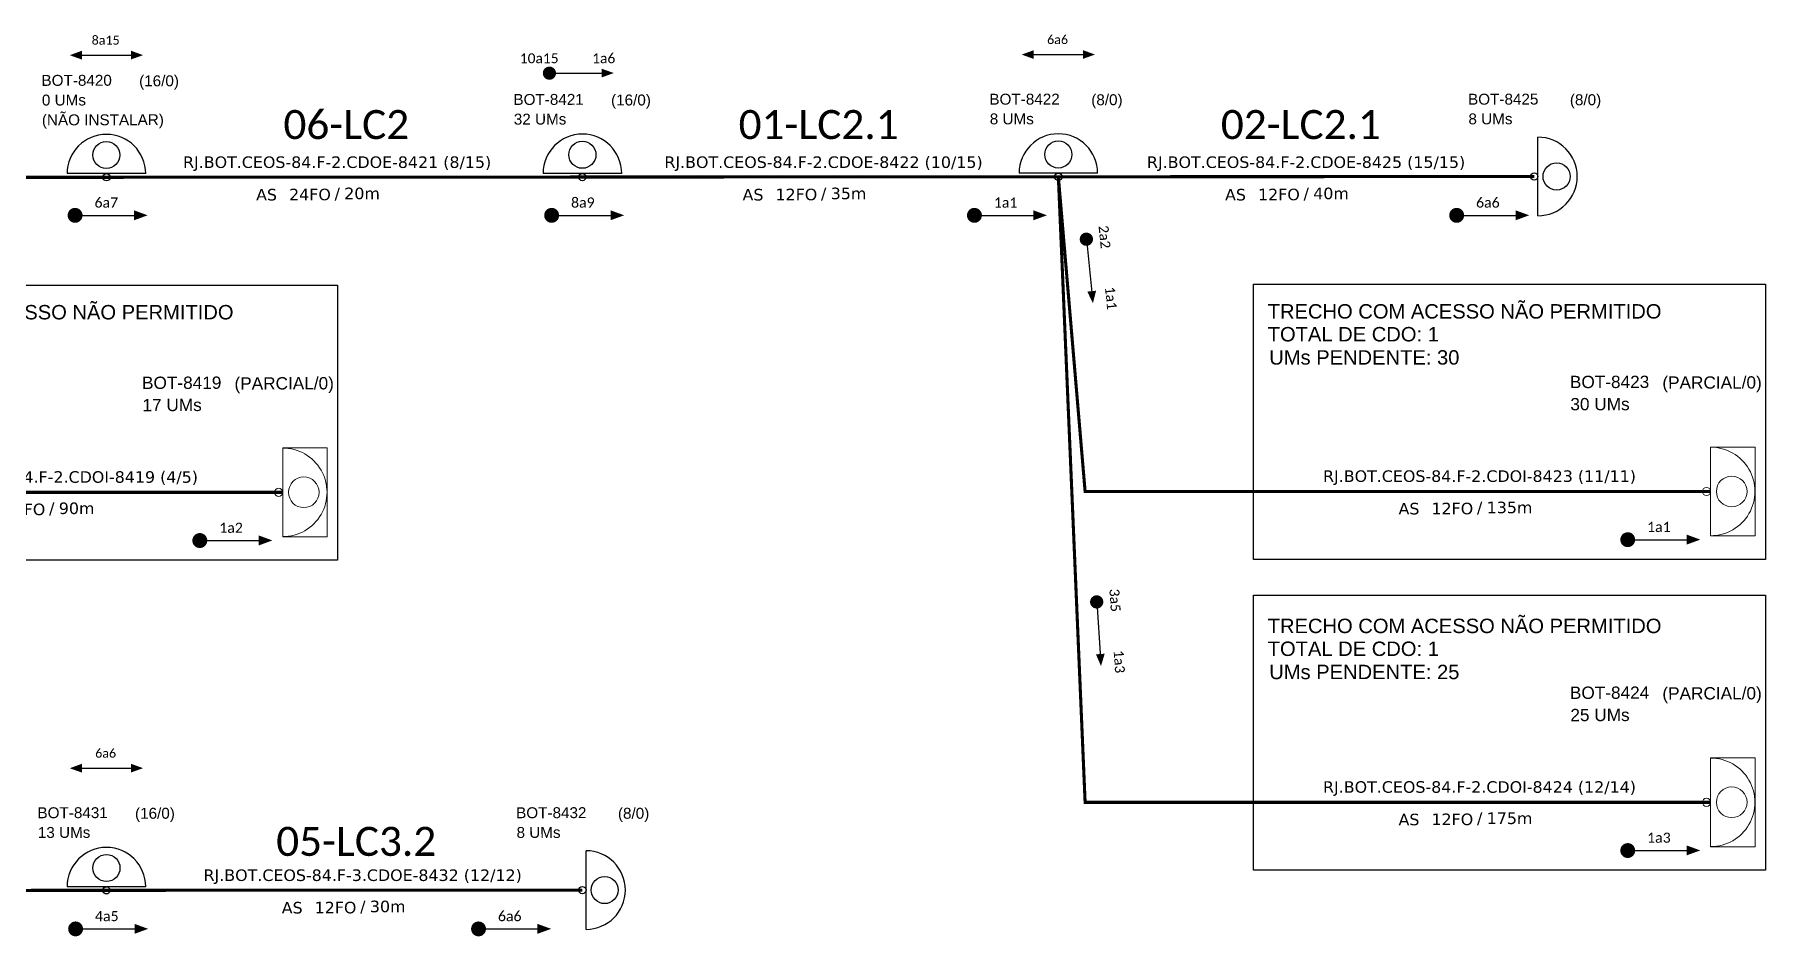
# Model space of a CAD drawing. Extents: x -11505 to -10818, y 2419 to 3408.
# Drawn here: x -11144.7 to -10882.7, y 2609.4 to 2745.9 of the extents above; entities that cross this region are included whole.
import ezdxf
from ezdxf.enums import TextEntityAlignment as Align

# ---------------------------------------------------------------- set-up
doc = ezdxf.new("R2010")
doc.units = ezdxf.units.DM
doc.header["$MEASUREMENT"] = 0
for name, color, linetype, lineweight in [("20.0-LEGENDA DOS CDO'S", 1, 'Continuous', 0), ('20.2-CDO_POSTE', 1, 'Continuous', 5), ('40.1-ETIQUETAS', 1, 'Continuous', 20)]:
    doc.layers.add(name, color=color, linetype=linetype, lineweight=lineweight)
for name, color, linetype in [('CAP a instalar', 1, 'Continuous'), ('label_cabos', 7, 'Continuous'), ('SETA', 7, 'Continuous'), ('UNIFILAR', 7, 'Continuous')]:
    doc.layers.add(name, color=color, linetype=linetype)
doc.styles.add('ARIAL', font='arial.ttf')
doc.styles.add('siredit', font='verdana.ttf')
doc.styles.get("Standard").update_dxf_attribs({"font": 'arial.ttf'})
doc.linetypes.add('FENCELINE1', pattern='A,0.25,-0.1,[133,ltypeshp.shx,S=0.1,R=0,X=-0.1,Y=0],-0.1,1', length=1.45)

# ---------------------------------------------------------------- blocks, each defined once
blk = doc.blocks.new('CDOE POSTE_')
at = {"color": 1}
blk.add_line((12.92, -5.49), (-2.38, -5.49), dxfattribs=at)
for centre, radius in [((5.27, -1.86), 2.64), ((5.27, -6.2), 0.708)]:
    blk.add_circle(centre, radius, dxfattribs=at)
blk.add_arc((5.27, -5.49), 7.65, 0, 180, dxfattribs=at)
blk = doc.blocks.new('CDOE-TEXTO PADRÃO')
at = {"layer": "20.0-LEGENDA DOS CDO'S", "color": 0, "style": 'ARIAL'}
for tag, p in [('CDO_N', (0.49, 7.39)), ('CORDOALHA', (0.5, 4.33)), ('SAP', (0.51, 1.67)), ('SPLITER_1', (0.59, -0.91)), ('SPLITER_2', (0.6, -3.55)), ('(XX-XX_F)S', (0.54, -8.29)), ('(XX-XX_L)S', (0.55, -10.83)), ('UMS', (0.55, -13.15))]:
    blk.add_attdef(tag, p, '', height=1.7, rotation=0.118, dxfattribs=at)
blk.add_attdef('FIBRAS_UTILIZADAS', text='', height=1.7, rotation=0.118, dxfattribs=at).set_placement((19.77, 7.43), align=Align.CENTER)
blk = doc.blocks.new('ETIQUETA_RS5F')
at = {"layer": '40.1-ETIQUETAS', "color": 0, "style": 'siredit'}
blk.add_text('/', height=1.5, dxfattribs=at).set_placement((1.55, -1.95), align=Align.MIDDLE_RIGHT)
for tag, p in [('ETIQUETA_R_PRIMARIA', (1.18, 4.1)), ('ETIQUETA_R_SECUNDARIA', (1.18, 2.1)), ('F_ATIVAS/F_MORTAS', (1.11, -4.24))]:
    blk.add_attdef(tag, text='', height=1.5, dxfattribs=at).set_placement(p, align=Align.MIDDLE_CENTER)
for tag, p in [('TIPO_CABO', (-6.62, -2.12)), ('CAP_CABO', (0.37, -2.09))]:
    blk.add_attdef(tag, text='', height=1.5, dxfattribs=at).set_placement(p, align=Align.MIDDLE_RIGHT)
blk.add_attdef('METROS', text='', height=1.5, dxfattribs=at).set_placement((2.11, -1.95), align=Align.MIDDLE_LEFT)
for tag, p in [('FUSÃO_1', (0.82, -8.39)), ('FUSÃO_2', (0.82, -10.6)), ('FUSÃO_3', (0.82, -12.93)), ('FUSÃO_4', (0.82, -15.14)), ('FUSÃO_5', (0.82, -17.16))]:
    blk.add_attdef(tag, text='', height=1.5, dxfattribs=at).set_placement(p, align=Align.CENTER)
blk = doc.blocks.new('SAN')
at = {"layer": 'SETA'}
blk.add_lwpolyline([(-2.58, 0), (6.02, 0)], dxfattribs=at)
for points in [[(-2.1, -0.66), (-3.93, 0), (-2.1, 0.67)], [(5.33, 0.68), (7.16, 0.01), (5.33, -0.65)]]:
    blk.add_solid(points, dxfattribs=at)

msp = doc.modelspace()

# ---------------------------------------------------------------- linework, layer by layer
at = {"color": 8}
msp.add_line((-11127.88, 2724.86), (-11139.77, 2724.86), dxfattribs=at)
for points, const_width in [([(-11067.26, 2740.07, 1), (-11066.26, 2740.07, 1)], 1), ([(-11139.13, 2718.55, 1), (-11138, 2718.55, 1)], 1.13), ([(-11066.99, 2718.55, 1), (-11065.86, 2718.55, 1)], 1.13), ([(-11002.99, 2718.55, 1), (-11001.86, 2718.55, 1)], 1.13), ([(-10929.99, 2718.55, 1), (-10928.86, 2718.55, 1)], 1.13), ([(-10985.53, 2715.44, 1), (-10985.43, 2714.44, 1)], 1), ([(-11120.25, 2669.33, 1), (-11119.12, 2669.33, 1)], 1.13), ([(-10904.09, 2669.46, 1), (-10902.97, 2669.46, 1)], 1.13), ([(-10983.95, 2660.54, 1), (-10983.88, 2659.54, 1)], 1), ([(-10904.09, 2622.41, 1), (-10902.97, 2622.41, 1)], 1.13), ([(-11139.05, 2610.55, 1), (-11137.93, 2610.55, 1)], 1.13), ([(-11078.05, 2610.55, 1), (-11076.93, 2610.55, 1)], 1.13)]:
    msp.add_lwpolyline(points, format="xyb", close=True, dxfattribs=dict(const_width=const_width))
at = {"color": 3}
for points in [[(-11176.31, 2708), (-11098.84, 2708), (-11098.84, 2666.35), (-11176.31, 2666.35)], [(-10960.16, 2708.12), (-10882.69, 2708.12), (-10882.69, 2666.48), (-10960.16, 2666.48)], [(-10960.16, 2661.08), (-10882.69, 2661.08), (-10882.69, 2619.43), (-10960.16, 2619.43)]]:
    msp.add_lwpolyline(points, close=True, dxfattribs=at)
at = {"color": 8}
for centre, radius in [((-11133.83, 2727.68), 2.05), ((-11133.82, 2724.31), 0.551)]:
    msp.add_circle(centre, radius, dxfattribs=at)
msp.add_arc((-11133.83, 2724.86), 5.95, 0, 180, dxfattribs=at)
at = {"layer": '40.1-ETIQUETAS', "color": 8}
for p, q in [((-11107.13, 2669.92), (-11107.13, 2683.34)), ((-10890.98, 2670.05), (-10890.98, 2683.47)), ((-10890.98, 2623), (-10890.98, 2636.42))]:
    msp.add_line(p, q, dxfattribs=at)
for points in [[(-11107.13, 2683.34), (-11100.41, 2683.34), (-11100.41, 2669.89), (-11107.13, 2669.89)], [(-10890.98, 2683.47), (-10884.26, 2683.47), (-10884.26, 2670.02), (-10890.98, 2670.02)], [(-10890.98, 2636.42), (-10884.26, 2636.42), (-10884.26, 2622.97), (-10890.98, 2622.97)]]:
    msp.add_lwpolyline(points, close=True, dxfattribs=at)
for centre, major_axis, start_param, end_param in [((-11107.13, 2676.63), (-4.74, 4.74), 2.356194, 5.497787), ((-10890.98, 2676.76), (-4.74, 4.74), 2.356194, 5.497787), ((-11103.94, 2676.63), (1.64, 1.64), 3.926991, 10.210176), ((-10887.79, 2676.76), (1.64, 1.64), 3.926991, 10.210176), ((-11107.75, 2676.63), (-0.439, 0.439), 2.356194490191767, 8.639379797371353), ((-10891.6, 2676.75), (-0.439, 0.439), 2.356194490191767, 8.639379797371353), ((-10890.98, 2629.71), (-4.74, 4.74), 2.356194, 5.497787), ((-10887.79, 2629.71), (1.64, 1.64), 3.926991, 10.210176), ((-10891.6, 2629.71), (-0.439, 0.439), 2.356194490191767, 8.639379797371353)]:
    msp.add_ellipse(centre, major_axis=major_axis, ratio=1, start_param=start_param, end_param=end_param, dxfattribs=at)
at = {"layer": 'CAP a instalar', "linetype": 'FENCELINE1', "ltscale": 7, "const_width": 0.467}
for points in [[(-11205.87, 2724.26), (-11133.82, 2724.31)], [(-11133.82, 2724.31), (-11061.77, 2724.35)], [(-11061.77, 2724.35), (-10989.72, 2724.39)], [(-10989.72, 2724.39), (-10917.67, 2724.43)], [(-11205.87, 2616.34), (-11133.82, 2616.39)], [(-11133.82, 2616.39), (-11061.77, 2616.43)]]:
    msp.add_lwpolyline(points, dxfattribs=at)
at = {"layer": 'CAP a instalar', "color": 8, "linetype": 'FENCELINE1', "ltscale": 7, "const_width": 0.467}
for points in [[(-11205.87, 2724.26), (-11201.82, 2676.63), (-11107.13, 2676.63)], [(-10989.72, 2724.39), (-10985.67, 2676.75), (-10890.98, 2676.75)], [(-10989.72, 2724.39), (-10985.67, 2629.71), (-10890.98, 2629.71)]]:
    msp.add_lwpolyline(points, dxfattribs=at)
at = {"layer": 'SETA'}
for points in [[(-11066.76, 2740.07), (-11058.17, 2740.07)], [(-11138.56, 2718.55), (-11128.87, 2718.55)], [(-11066.42, 2718.55), (-11056.73, 2718.55)], [(-11002.42, 2718.55), (-10992.73, 2718.55)], [(-10929.42, 2718.55), (-10919.73, 2718.55)], [(-10985.48, 2714.94), (-10984.62, 2706.39)], [(-11119.68, 2669.33), (-11109.98, 2669.33)], [(-10903.53, 2669.46), (-10893.83, 2669.46)], [(-10983.91, 2660.04), (-10983.35, 2651.47)], [(-10903.53, 2622.41), (-10893.83, 2622.41)], [(-11138.49, 2610.55), (-11128.79, 2610.55)], [(-11077.49, 2610.55), (-11067.79, 2610.55)]]:
    msp.add_lwpolyline(points, dxfattribs=at)
for points in [[(-11058.86, 2740.75), (-11057.02, 2740.09), (-11058.86, 2739.42)], [(-11129.64, 2719.31), (-11127.58, 2718.56), (-11129.64, 2717.81)], [(-11057.5, 2719.31), (-11055.44, 2718.56), (-11057.5, 2717.81)], [(-10993.5, 2719.31), (-10991.44, 2718.56), (-10993.5, 2717.81)], [(-10920.5, 2719.31), (-10918.44, 2718.56), (-10920.5, 2717.81)], [(-10984.01, 2707.14), (-10984.49, 2705.25), (-10985.34, 2707.01)], [(-11110.76, 2670.1), (-11108.7, 2669.35), (-11110.76, 2668.59)], [(-10894.61, 2670.23), (-10892.54, 2669.47), (-10894.61, 2668.72)], [(-10982.71, 2652.2), (-10983.26, 2650.33), (-10984.04, 2652.11)], [(-10894.61, 2623.18), (-10892.54, 2622.43), (-10894.61, 2621.68)], [(-11129.57, 2611.31), (-11127.5, 2610.56), (-11129.57, 2609.81)], [(-11068.57, 2611.31), (-11066.5, 2610.56), (-11068.57, 2609.81)]]:
    msp.add_solid(points, dxfattribs=at)

# ---------------------------------------------------------------- block references
at = {"layer": '20.2-CDO_POSTE', "color": 8}
ref = msp.add_blockref('CDOE-TEXTO PADRÃO', (-11136.56, 2727.09), dxfattribs=dict(at, xscale=0.972000002861023, yscale=0.972000002861023, zscale=0.9719999999999998))
ref.add_attrib('CDO_N', 'BOT-8420', (-11143.65, 2738.15), dxfattribs={"layer": "20.0-LEGENDA DOS CDO'S", "color": 0, "height": 1.652, "rotation": 0.118, "style": 'ARIAL'})
ref.add_attrib('CORDOALHA', '0 UMs', (-11143.59, 2735.17), dxfattribs={"layer": "20.0-LEGENDA DOS CDO'S", "color": 0, "height": 1.652, "rotation": 0.118, "style": 'ARIAL'})
ref.add_attrib('SAP', '(NÃO INSTALAR)', (-11143.59, 2732.17), dxfattribs={"layer": "20.0-LEGENDA DOS CDO'S", "color": 0, "height": 1.6523, "rotation": 0.118, "style": 'ARIAL'})
ref.add_attrib('FIBRAS_UTILIZADAS', '       (16/0)', dxfattribs={"layer": "20.0-LEGENDA DOS CDO'S", "color": 0, "height": 1.6523, "rotation": 0.118, "style": 'ARIAL'}).set_placement((-11128.1, 2738.08), align=Align.CENTER)
at = {"layer": '20.2-CDO_POSTE'}
ref = msp.add_blockref('CDOE-TEXTO PADRÃO', (-11065.12, 2724.19), dxfattribs=dict(at, xscale=0.972000002861023, yscale=0.972000002861023, zscale=0.9719999999999998))
ref.add_attrib('CDO_N', 'BOT-8421', (-11072.21, 2735.26), dxfattribs={"layer": "20.0-LEGENDA DOS CDO'S", "color": 0, "height": 1.652, "rotation": 0.118, "style": 'ARIAL'})
ref.add_attrib('CORDOALHA', '32 UMs', (-11072.15, 2732.28), dxfattribs={"layer": "20.0-LEGENDA DOS CDO'S", "color": 0, "height": 1.652, "rotation": 0.118, "style": 'ARIAL'})
ref.add_attrib('FIBRAS_UTILIZADAS', '       (16/0)', dxfattribs={"layer": "20.0-LEGENDA DOS CDO'S", "color": 0, "height": 1.6523, "rotation": 0.118, "style": 'ARIAL'}).set_placement((-11056.66, 2735.18), align=Align.CENTER)
ref = msp.add_blockref('CDOE-TEXTO PADRÃO', (-10993.07, 2724.23), dxfattribs=dict(at, xscale=0.972000002861023, yscale=0.972000002861023, zscale=0.9719999999999998))
ref.add_attrib('CDO_N', 'BOT-8422', (-11000.16, 2735.3), dxfattribs={"layer": "20.0-LEGENDA DOS CDO'S", "color": 0, "height": 1.652, "rotation": 0.118, "style": 'ARIAL'})
ref.add_attrib('CORDOALHA', '8 UMs', (-11000.1, 2732.32), dxfattribs={"layer": "20.0-LEGENDA DOS CDO'S", "color": 0, "height": 1.652, "rotation": 0.118, "style": 'ARIAL'})
ref.add_attrib('FIBRAS_UTILIZADAS', '       (8/0)', dxfattribs={"layer": "20.0-LEGENDA DOS CDO'S", "color": 0, "height": 1.6523, "rotation": 0.118, "style": 'ARIAL'}).set_placement((-10984.61, 2735.22), align=Align.CENTER)
ref = msp.add_blockref('CDOE-TEXTO PADRÃO', (-10920.61, 2724.23), dxfattribs=dict(at, xscale=0.972000002861023, yscale=0.972000002861023, zscale=0.9719999999999998))
ref.add_attrib('CDO_N', 'BOT-8425', (-10927.7, 2735.3), dxfattribs={"layer": "20.0-LEGENDA DOS CDO'S", "color": 0, "height": 1.652, "rotation": 0.118, "style": 'ARIAL'})
ref.add_attrib('CORDOALHA', '8 UMs', (-10927.64, 2732.32), dxfattribs={"layer": "20.0-LEGENDA DOS CDO'S", "color": 0, "height": 1.652, "rotation": 0.118, "style": 'ARIAL'})
ref.add_attrib('FIBRAS_UTILIZADAS', '       (8/0)', dxfattribs={"layer": "20.0-LEGENDA DOS CDO'S", "color": 0, "height": 1.6523, "rotation": 0.118, "style": 'ARIAL'}).set_placement((-10912.16, 2735.22), align=Align.CENTER)
ref = msp.add_blockref('CDOE-TEXTO PADRÃO', (-11137.17, 2616.23), dxfattribs=dict(at, xscale=0.972000002861023, yscale=0.972000002861023, zscale=0.9719999999999998))
ref.add_attrib('CDO_N', 'BOT-8431', (-11144.26, 2627.3), dxfattribs={"layer": "20.0-LEGENDA DOS CDO'S", "color": 0, "height": 1.652, "rotation": 0.118, "style": 'ARIAL'})
ref.add_attrib('CORDOALHA', '13 UMs', (-11144.2, 2624.32), dxfattribs={"layer": "20.0-LEGENDA DOS CDO'S", "color": 0, "height": 1.652, "rotation": 0.118, "style": 'ARIAL'})
ref.add_attrib('FIBRAS_UTILIZADAS', '       (16/0)', dxfattribs={"layer": "20.0-LEGENDA DOS CDO'S", "color": 0, "height": 1.6523, "rotation": 0.118, "style": 'ARIAL'}).set_placement((-11128.72, 2627.22), align=Align.CENTER)
ref = msp.add_blockref('CDOE-TEXTO PADRÃO', (-11064.71, 2616.23), dxfattribs=dict(at, xscale=0.972000002861023, yscale=0.972000002861023, zscale=0.9719999999999998))
ref.add_attrib('CDO_N', 'BOT-8432', (-11071.8, 2627.3), dxfattribs={"layer": "20.0-LEGENDA DOS CDO'S", "color": 0, "height": 1.652, "rotation": 0.118, "style": 'ARIAL'})
ref.add_attrib('CORDOALHA', '8 UMs', (-11071.74, 2624.32), dxfattribs={"layer": "20.0-LEGENDA DOS CDO'S", "color": 0, "height": 1.652, "rotation": 0.118, "style": 'ARIAL'})
ref.add_attrib('FIBRAS_UTILIZADAS', '       (8/0)', dxfattribs={"layer": "20.0-LEGENDA DOS CDO'S", "color": 0, "height": 1.6523, "rotation": 0.118, "style": 'ARIAL'}).set_placement((-11056.26, 2627.22), align=Align.CENTER)
at = {"layer": '40.1-ETIQUETAS'}
ref = msp.add_blockref('ETIQUETA_RS5F', (-11100.28, 2724.15), dxfattribs=dict(at, xscale=1.166399984998861, yscale=1.166399984999771, zscale=1.166399984999999))
ref.add_attrib('ETIQUETA_R_SECUNDARIA', 'RJ.BOT.CEOS-84.F-2.CDOE-8421 (8/15)', dxfattribs={"color": 0, "height": 1.7496, "style": 'siredit'}).set_placement((-11098.9, 2726.6), align=Align.MIDDLE_CENTER)
ref.add_attrib('TIPO_CABO', 'AS', dxfattribs={"color": 0, "height": 1.75, "style": 'siredit'}).set_placement((-11108, 2721.68), align=Align.MIDDLE_RIGHT)
ref.add_attrib('CAP_CABO', '24FO', dxfattribs={"color": 0, "height": 1.75, "style": 'siredit'}).set_placement((-11099.85, 2721.71), align=Align.MIDDLE_RIGHT)
ref.add_attrib('METROS', '20m', dxfattribs={"color": 0, "height": 1.75, "style": 'siredit'}).set_placement((-11097.82, 2721.87), align=Align.MIDDLE_LEFT)
ref = msp.add_blockref('ETIQUETA_RS5F', (-11026.65, 2724.15), dxfattribs=dict(at, xscale=1.166399984998861, yscale=1.166399984999771, zscale=1.166399984999999))
ref.add_attrib('ETIQUETA_R_SECUNDARIA', 'RJ.BOT.CEOS-84.F-2.CDOE-8422 (10/15)', dxfattribs={"color": 0, "height": 1.7496, "style": 'siredit'}).set_placement((-11025.27, 2726.6), align=Align.MIDDLE_CENTER)
ref.add_attrib('TIPO_CABO', 'AS', dxfattribs={"color": 0, "height": 1.75, "style": 'siredit'}).set_placement((-11034.36, 2721.68), align=Align.MIDDLE_RIGHT)
ref.add_attrib('CAP_CABO', '12FO', dxfattribs={"color": 0, "height": 1.75, "style": 'siredit'}).set_placement((-11026.22, 2721.71), align=Align.MIDDLE_RIGHT)
ref.add_attrib('METROS', '35m', dxfattribs={"color": 0, "height": 1.75, "style": 'siredit'}).set_placement((-11024.18, 2721.87), align=Align.MIDDLE_LEFT)
ref = msp.add_blockref('ETIQUETA_RS5F', (-10953.6, 2724.15), dxfattribs=dict(at, xscale=1.166399984998861, yscale=1.166399984999771, zscale=1.166399984999999))
ref.add_attrib('ETIQUETA_R_SECUNDARIA', 'RJ.BOT.CEOS-84.F-2.CDOE-8425 (15/15)', dxfattribs={"color": 0, "height": 1.7496, "style": 'siredit'}).set_placement((-10952.22, 2726.6), align=Align.MIDDLE_CENTER)
ref.add_attrib('TIPO_CABO', 'AS', dxfattribs={"color": 0, "height": 1.75, "style": 'siredit'}).set_placement((-10961.32, 2721.68), align=Align.MIDDLE_RIGHT)
ref.add_attrib('CAP_CABO', '12FO', dxfattribs={"color": 0, "height": 1.75, "style": 'siredit'}).set_placement((-10953.17, 2721.71), align=Align.MIDDLE_RIGHT)
ref.add_attrib('METROS', '40m', dxfattribs={"color": 0, "height": 1.75, "style": 'siredit'}).set_placement((-10951.14, 2721.87), align=Align.MIDDLE_LEFT)
at = {"layer": '40.1-ETIQUETAS', "color": 8}
ref = msp.add_blockref('CDOE-TEXTO PADRÃO', (-11120.43, 2679.79), dxfattribs=dict(at, xscale=1.09648293559315, yscale=1.09648293559315, zscale=1.09648293559315))
ref.add_attrib('CDO_N', 'BOT-8419', (-11128.43, 2692.27), dxfattribs={"layer": "20.0-LEGENDA DOS CDO'S", "color": 0, "height": 1.864, "rotation": 0.118, "style": 'ARIAL'})
ref.add_attrib('CORDOALHA', '17 UMs', (-11128.36, 2688.91), dxfattribs={"layer": "20.0-LEGENDA DOS CDO'S", "color": 0, "height": 1.864, "rotation": 0.118, "style": 'ARIAL'})
ref.add_attrib('FIBRAS_UTILIZADAS', '           (PARCIAL/0)', dxfattribs={"layer": "20.0-LEGENDA DOS CDO'S", "color": 0, "height": 1.8639, "rotation": 0.118, "style": 'ARIAL'}).set_placement((-11110.89, 2692.19), align=Align.CENTER)
ref = msp.add_blockref('CDOE-TEXTO PADRÃO', (-10904.28, 2679.92), dxfattribs=dict(at, xscale=1.09648293559315, yscale=1.09648293559315, zscale=1.09648293559315))
ref.add_attrib('CDO_N', 'BOT-8423', (-10912.28, 2692.4), dxfattribs={"layer": "20.0-LEGENDA DOS CDO'S", "color": 0, "height": 1.864, "rotation": 0.118, "style": 'ARIAL'})
ref.add_attrib('CORDOALHA', '30 UMs', (-10912.21, 2689.04), dxfattribs={"layer": "20.0-LEGENDA DOS CDO'S", "color": 0, "height": 1.864, "rotation": 0.118, "style": 'ARIAL'})
ref.add_attrib('FIBRAS_UTILIZADAS', '           (PARCIAL/0)', dxfattribs={"layer": "20.0-LEGENDA DOS CDO'S", "color": 0, "height": 1.8639, "rotation": 0.118, "style": 'ARIAL'}).set_placement((-10894.74, 2692.31), align=Align.CENTER)
ref = msp.add_blockref('ETIQUETA_RS5F', (-11143.5, 2676.49), dxfattribs=dict(at, xscale=1.16639998499977, yscale=1.16639998499977, zscale=1.16639998499977))
ref.add_attrib('ETIQUETA_R_SECUNDARIA', 'RJ.BOT.CEOS-84.F-2.CDOI-8419 (4/5)', dxfattribs={"color": 0, "height": 1.7496, "style": 'siredit'}).set_placement((-11142.12, 2678.95), align=Align.MIDDLE_CENTER)
ref.add_attrib('TIPO_CABO', 'AS', dxfattribs={"color": 0, "height": 1.75, "style": 'siredit'}).set_placement((-11151.21, 2674.03), align=Align.MIDDLE_RIGHT)
ref.add_attrib('CAP_CABO', '12FO', dxfattribs={"color": 0, "height": 1.75, "style": 'siredit'}).set_placement((-11143.07, 2674.05), align=Align.MIDDLE_RIGHT)
ref.add_attrib('METROS', '90m', dxfattribs={"color": 0, "height": 1.75, "style": 'siredit'}).set_placement((-11141.03, 2674.22), align=Align.MIDDLE_LEFT)
ref = msp.add_blockref('ETIQUETA_RS5F', (-10927.35, 2676.62), dxfattribs=dict(at, xscale=1.16639998499977, yscale=1.16639998499977, zscale=1.16639998499977))
ref.add_attrib('ETIQUETA_R_SECUNDARIA', 'RJ.BOT.CEOS-84.F-2.CDOI-8423 (11/11)', dxfattribs={"color": 0, "height": 1.7496, "style": 'siredit'}).set_placement((-10925.97, 2679.08), align=Align.MIDDLE_CENTER)
ref.add_attrib('TIPO_CABO', 'AS', dxfattribs={"color": 0, "height": 1.75, "style": 'siredit'}).set_placement((-10935.06, 2674.16), align=Align.MIDDLE_RIGHT)
ref.add_attrib('CAP_CABO', '12FO', dxfattribs={"color": 0, "height": 1.75, "style": 'siredit'}).set_placement((-10926.92, 2674.18), align=Align.MIDDLE_RIGHT)
ref.add_attrib('METROS', '135m', dxfattribs={"color": 0, "height": 1.75, "style": 'siredit'}).set_placement((-10924.88, 2674.34), align=Align.MIDDLE_LEFT)
ref = msp.add_blockref('CDOE-TEXTO PADRÃO', (-10904.28, 2632.87), dxfattribs=dict(at, xscale=1.09648293559315, yscale=1.09648293559315, zscale=1.09648293559315))
ref.add_attrib('CDO_N', 'BOT-8424', (-10912.28, 2645.36), dxfattribs={"layer": "20.0-LEGENDA DOS CDO'S", "color": 0, "height": 1.864, "rotation": 0.118, "style": 'ARIAL'})
ref.add_attrib('CORDOALHA', '25 UMs', (-10912.21, 2641.99), dxfattribs={"layer": "20.0-LEGENDA DOS CDO'S", "color": 0, "height": 1.864, "rotation": 0.118, "style": 'ARIAL'})
ref.add_attrib('FIBRAS_UTILIZADAS', '           (PARCIAL/0)', dxfattribs={"layer": "20.0-LEGENDA DOS CDO'S", "color": 0, "height": 1.8639, "rotation": 0.118, "style": 'ARIAL'}).set_placement((-10894.74, 2645.27), align=Align.CENTER)
ref = msp.add_blockref('ETIQUETA_RS5F', (-10927.35, 2629.58), dxfattribs=dict(at, xscale=1.16639998499977, yscale=1.16639998499977, zscale=1.16639998499977))
ref.add_attrib('ETIQUETA_R_SECUNDARIA', 'RJ.BOT.CEOS-84.F-2.CDOI-8424 (12/14)', dxfattribs={"color": 0, "height": 1.7496, "style": 'siredit'}).set_placement((-10925.97, 2632.03), align=Align.MIDDLE_CENTER)
ref.add_attrib('TIPO_CABO', 'AS', dxfattribs={"color": 0, "height": 1.75, "style": 'siredit'}).set_placement((-10935.06, 2627.11), align=Align.MIDDLE_RIGHT)
ref.add_attrib('CAP_CABO', '12FO', dxfattribs={"color": 0, "height": 1.75, "style": 'siredit'}).set_placement((-10926.92, 2627.14), align=Align.MIDDLE_RIGHT)
ref.add_attrib('METROS', '175m', dxfattribs={"color": 0, "height": 1.75, "style": 'siredit'}).set_placement((-10924.88, 2627.3), align=Align.MIDDLE_LEFT)
at = {"layer": '40.1-ETIQUETAS'}
ref = msp.add_blockref('ETIQUETA_RS5F', (-11096.41, 2616.23), dxfattribs=dict(at, xscale=1.166399984998861, yscale=1.166399984999771, zscale=1.166399984999999))
ref.add_attrib('ETIQUETA_R_SECUNDARIA', 'RJ.BOT.CEOS-84.F-3.CDOE-8432 (12/12)', dxfattribs={"color": 0, "height": 1.7496, "style": 'siredit'}).set_placement((-11095.03, 2618.68), align=Align.MIDDLE_CENTER)
ref.add_attrib('TIPO_CABO', 'AS', dxfattribs={"color": 0, "height": 1.75, "style": 'siredit'}).set_placement((-11104.12, 2613.76), align=Align.MIDDLE_RIGHT)
ref.add_attrib('CAP_CABO', '12FO', dxfattribs={"color": 0, "height": 1.75, "style": 'siredit'}).set_placement((-11095.98, 2613.78), align=Align.MIDDLE_RIGHT)
ref.add_attrib('METROS', '30m', dxfattribs={"color": 0, "height": 1.75, "style": 'siredit'}).set_placement((-11093.94, 2613.95), align=Align.MIDDLE_LEFT)
at = {"layer": 'label_cabos', "xscale": 0.7775999903678894, "yscale": 0.7775999903678894, "zscale": 0.7776}
for p, rotation in [((-11065.87, 2729.17), 360), ((-10993.82, 2729.21), 360), ((-10912.85, 2728.53), 270), ((-11137.92, 2621.21), 360), ((-11056.95, 2620.53), 270)]:
    msp.add_blockref('CDOE POSTE_', p, dxfattribs=dict(at, rotation=rotation))
at = {"layer": 'UNIFILAR', "color": 5, "lineweight": -3}
for p in [(-11135.44, 2742.79), (-10991.34, 2742.88), (-11135.44, 2634.87)]:
    msp.add_blockref('SAN', p, dxfattribs=at)

# ---------------------------------------------------------------- texts
at = {"color": 3, "style": 'ARIAL'}
for s, p in [('TRECHO COM ACESSO NÃO PERMITIDO', (-11174.19, 2702.8, -0.94)), ('TRECHO COM ACESSO NÃO PERMITIDO', (-10958.03, 2702.93, -0.94)), ('TOTAL DE CDO: 1', (-10958.03, 2699.47, -0.94)), ('UMs PENDENTE: 30', (-10957.8, 2695.96, -0.94)), ('TRECHO COM ACESSO NÃO PERMITIDO', (-10958.03, 2655.32, -0.94)), ('TOTAL DE CDO: 1', (-10958.03, 2651.86, -0.94)), ('UMs PENDENTE: 25', (-10957.8, 2648.35, -0.94))]:
    msp.add_text(s, height=2.182, dxfattribs=at).set_placement(p)
at = {"attachment_point": 5}
for s, insert, char_height, width in [('\\pxt12;\\C7;\\fCalibri|b0|i0|c0|p34;8a15', (-11133.94, 2745.06), 1.36, 25.3588), ('\\pxt12;\\C7;\\fCalibri|b0|i0|c0|p34;6a6', (-10989.84, 2745.15), 1.36, 25.3588), ('\\C7;\\fCalibri|b0|i0|c0|p34;1a6', (-11058.54, 2742.32), 1.5, 25.3588), ('\\C7;\\fCalibri|b0|i0|c0|p34;10a15', (-11068.31, 2742.32), 1.5, 25.3588), ('\\C7;\\fCalibri|b0|i0|c0|p34;6a7', (-11133.84, 2720.48), 1.5342, 28.6065), ('\\C7;\\fCalibri|b0|i0|c0|p34;8a9', (-11061.7, 2720.48), 1.5342, 28.6065), ('\\C7;\\fCalibri|b0|i0|c0|p34;1a1', (-10997.7, 2720.48), 1.5342, 28.6065), ('\\C7;\\fCalibri|b0|i0|c0|p34;6a6', (-10924.7, 2720.48), 1.5342, 28.6065), ('\\C7;\\fCalibri|b0|i0|c0|p34;1a2', (-11114.96, 2671.26), 1.5342, 28.6065), ('\\C7;\\fCalibri|b0|i0|c0|p34;1a1', (-10898.81, 2671.39), 1.5342, 28.6065), ('\\pxt12;\\C7;\\fCalibri|b0|i0|c0|p34;6a6', (-11133.94, 2637.14), 1.36, 25.3588), ('\\C7;\\fCalibri|b0|i0|c0|p34;1a3', (-10898.81, 2624.35), 1.5342, 28.6065), ('\\C7;\\fCalibri|b0|i0|c0|p34;4a5', (-11133.77, 2612.48), 1.5342, 28.6065), ('\\C7;\\fCalibri|b0|i0|c0|p34;6a6', (-11072.77, 2612.48), 1.5342, 28.6065)]:
    msp.add_mtext(s, dxfattribs=dict(at, insert=insert, char_height=char_height, width=width))
at = {"color": 3, "char_height": 4.3891, "width": 65.4566, "attachment_point": 5}
for s, insert in [('\\fCalibri|b0|i0|c0|p34;06-LC2', (-11097.51, 2732.27)), ('\\fCalibri|b0|i0|c0|p34;01-LC2.1', (-11026.01, 2732.27)), ('\\fCalibri|b0|i0|c0|p34;02-LC2.1', (-10953.01, 2732.27)), ('\\fCalibri|b0|i0|c0|p34;05-LC3.2', (-11096.01, 2623.77))]:
    msp.add_mtext(s, dxfattribs=dict(at, insert=insert))
at = {"char_height": 1.5, "width": 25.3588, "attachment_point": 5}
for s, insert, rotation in [('\\C7;\\fCalibri|b0|i0|c0|p34;2a2', (-10982.73, 2715.28), 275.7539), ('\\C7;\\fCalibri|b0|i0|c0|p34;1a1', (-10981.76, 2706.02), 275.7539), ('\\C7;\\fCalibri|b0|i0|c0|p34;3a5', (-10981.15, 2660.29), 273.779), ('\\C7;\\fCalibri|b0|i0|c0|p34;1a3', (-10980.5, 2651), 273.779)]:
    msp.add_mtext(s, dxfattribs=dict(at, insert=insert, rotation=rotation))

doc.saveas('drawing.dxf')
